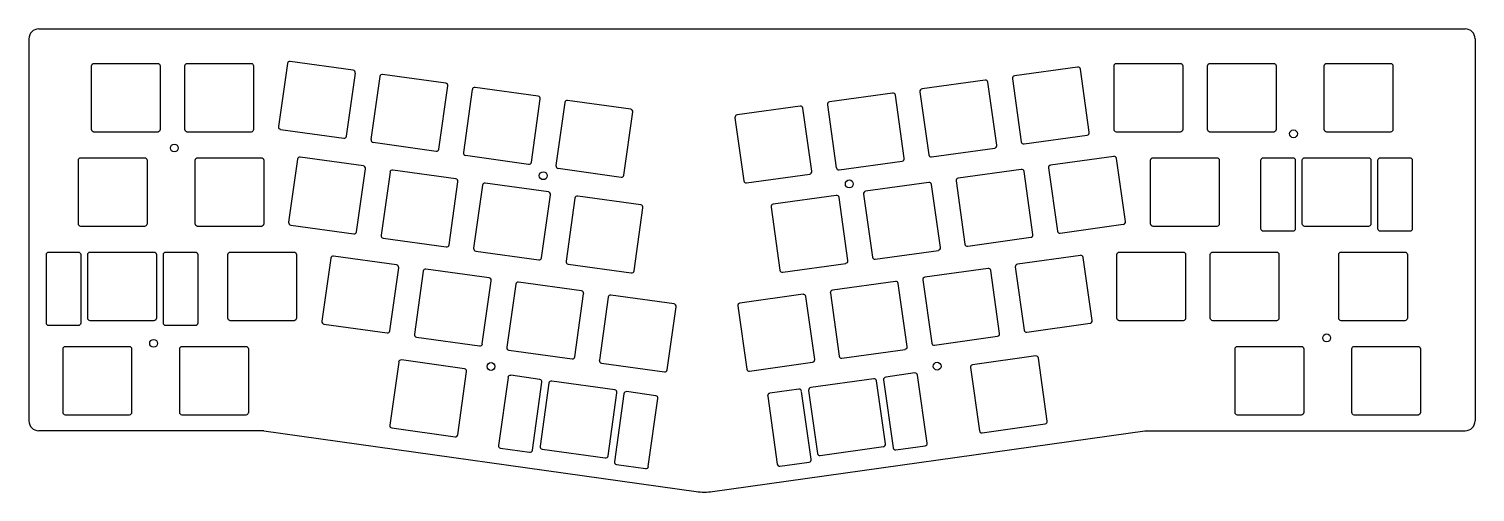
# Model space of a CAD drawing. Header units: millimetres. Extents: x 125 to 420, y -99 to -4.
import ezdxf

# ---------------------------------------------------------------- set-up
doc = ezdxf.new("R2010")
doc.units = ezdxf.units.MM
doc.layers.get('0').update_dxf_attribs({"linetype": 'CONTINUOUS'})

msp = doc.modelspace()

# ---------------------------------------------------------------- linework, layer by layer
for p, q in [((127.02, -4.26), (418, -4.26)), ((125.02, -6.26), (125.02, -84.21)), ((420, -6.26), (420, -84.21)), ((177.74, -11.3), (175.93, -24.17)), ((191.17, -12.68), (178.3, -10.88)), ((189.79, -26.12), (191.6, -13.25)), ((196.6, -13.95), (194.79, -26.83)), ((210.04, -15.34), (197.17, -13.53)), ((320.06, -14.7), (307.19, -16.51)), ((325.63, -14.42), (327.44, -27.3)), ((338.93, -12.05), (326.06, -13.86)), ((341.3, -25.35), (339.49, -12.47)), ((208.65, -28.77), (210.46, -15.9)), ((215.46, -16.6), (213.66, -29.48)), ((228.9, -17.99), (216.03, -16.18)), ((301.2, -17.35), (288.33, -19.16)), ((306.77, -17.07), (308.57, -29.95)), ((322.44, -28), (320.63, -15.12)), ((227.52, -31.43), (229.33, -18.55)), ((234.33, -19.25), (232.52, -32.13)), ((247.77, -20.64), (234.89, -18.83)), ((282.34, -20), (269.46, -21.81)), ((284.71, -33.3), (282.9, -20.43)), ((287.9, -19.72), (289.71, -32.6)), ((303.57, -30.65), (301.76, -17.78)), ((246.38, -34.08), (248.19, -21.2)), ((269.04, -22.38), (270.85, -35.25)), ((176.35, -24.74), (189.23, -26.55)), ((328, -27.72), (340.88, -25.91)), ((195.22, -27.39), (208.09, -29.2)), ((309.14, -30.37), (322.01, -28.56)), ((179.8, -30.83), (177.99, -43.7)), ((193.24, -32.21), (180.37, -30.4)), ((214.08, -30.04), (226.95, -31.85)), ((290.27, -33.02), (303.15, -31.21)), ((346.3, -30.25), (333.42, -32.06)), ((348.67, -43.55), (346.86, -30.68)), ((191.86, -45.65), (193.66, -32.78)), ((198.67, -33.48), (196.86, -46.35)), ((212.1, -34.86), (199.23, -33.05)), ((232.95, -32.69), (245.82, -34.5)), ((271.41, -35.67), (284.28, -33.87)), ((314.13, -35.27), (315.94, -48.15)), ((327.43, -32.9), (314.56, -34.71)), ((329.81, -46.2), (328, -33.33)), ((333, -32.62), (334.81, -45.5)), ((210.72, -48.3), (212.53, -35.43)), ((217.53, -36.13), (215.72, -49)), ((230.97, -37.51), (218.09, -35.71)), ((229.58, -50.95), (231.39, -38.08)), ((289.7, -38.2), (276.83, -40.01)), ((295.27, -37.93), (297.08, -50.8)), ((308.57, -35.55), (295.69, -37.36)), ((310.94, -48.85), (309.13, -35.98)), ((236.39, -38.78), (234.59, -51.66)), ((249.83, -40.17), (236.96, -38.36)), ((248.45, -53.6), (250.26, -40.73)), ((276.4, -40.58), (278.21, -53.45)), ((292.08, -51.5), (290.27, -38.63)), ((335.37, -45.92), (348.24, -44.11)), ((178.42, -44.27), (191.29, -46.08)), ((197.28, -46.92), (210.16, -48.73)), ((316.51, -48.57), (329.38, -46.76)), ((216.15, -49.57), (229.02, -51.38)), ((297.64, -51.23), (310.52, -49.42)), ((186.58, -51.02), (184.77, -63.89)), ((200.02, -52.4), (187.15, -50.59)), ((198.64, -65.84), (200.45, -52.97)), ((235.01, -52.22), (247.88, -54.03)), ((278.78, -53.88), (291.65, -52.07)), ((320.65, -53.09), (307.78, -54.9)), ((326.22, -52.81), (328.03, -65.69)), ((339.52, -50.44), (326.64, -52.25)), ((341.89, -63.74), (340.08, -50.87)), ((205.45, -53.67), (203.64, -66.54)), ((218.88, -55.05), (206.01, -53.24)), ((217.5, -68.49), (219.31, -55.62)), ((237.75, -57.7), (224.88, -55.9)), ((301.79, -55.74), (288.91, -57.55)), ((307.35, -55.46), (309.16, -68.34)), ((323.02, -66.39), (321.22, -53.52)), ((224.31, -56.32), (222.5, -69.19)), ((236.37, -71.14), (238.17, -58.27)), ((243.18, -58.97), (241.37, -71.85)), ((256.61, -60.36), (243.74, -58.55)), ((282.92, -58.39), (270.05, -60.2)), ((285.3, -71.69), (283.49, -58.82)), ((288.49, -58.12), (290.3, -70.99)), ((304.16, -69.04), (302.35, -56.17)), ((255.23, -73.79), (257.04, -60.92)), ((269.62, -60.77), (271.43, -73.64)), ((185.2, -64.46), (198.07, -66.27)), ((328.59, -66.11), (341.46, -64.3)), ((204.06, -67.11), (216.94, -68.92)), ((309.73, -68.76), (322.6, -66.95)), ((222.93, -69.76), (235.8, -71.57)), ((290.86, -71.42), (303.73, -69.61)), ((200.44, -72.2), (198.63, -85.08)), ((213.88, -73.59), (201, -71.78)), ((241.79, -72.41), (254.67, -74.22)), ((272, -74.07), (284.87, -72.26)), ((317.08, -73.34), (318.89, -86.21)), ((330.38, -70.96), (317.5, -72.77)), ((332.75, -84.26), (330.94, -71.39)), ((212.49, -87.02), (214.3, -74.15)), ((222.74, -75.34), (220.79, -89.2)), ((229.24, -75.75), (223.3, -74.91)), ((227.72, -90.17), (229.67, -76.31)), ((231.09, -76.51), (229.28, -89.38)), ((244.53, -77.89), (231.66, -76.09)), ((297.36, -75.6), (284.49, -77.41)), ((299.74, -88.9), (297.93, -76.03)), ((299.35, -75.83), (301.3, -89.69)), ((305.72, -74.43), (299.78, -75.26)), ((308.23, -88.72), (306.28, -74.85)), ((243.15, -91.33), (244.96, -78.46)), ((246.38, -78.66), (244.43, -92.52)), ((252.89, -79.07), (246.94, -78.23)), ((251.36, -93.5), (253.31, -79.63)), ((275.71, -79.15), (277.66, -93.01)), ((282.08, -77.75), (276.13, -78.58)), ((284.59, -92.04), (282.64, -78.18)), ((284.06, -77.98), (285.87, -90.85)), ((319.45, -86.63), (332.32, -84.83)), ((172.92, -86.21), (127.02, -86.21)), ((172.92, -86.21), (261.12, -98.6)), ((199.05, -85.64), (211.93, -87.45)), ((264.46, -98.6), (352.65, -86.21)), ((352.65, -86.21), (418, -86.21)), ((221.21, -89.77), (227.15, -90.6)), ((229.71, -89.95), (242.58, -91.76)), ((286.44, -91.27), (299.31, -89.46)), ((301.86, -90.12), (307.81, -89.28)), ((244.86, -93.09), (250.8, -93.92)), ((278.22, -93.44), (284.16, -92.6))]:
    msp.add_line(p, q)
for points in [[(151.78, -11.79), (151.78, -24.79, -0.414214), (151.28, -25.29), (138.28, -25.29, -0.414214), (137.78, -24.79), (137.78, -11.79, -0.414214), (138.28, -11.29), (151.28, -11.29, -0.414214)], [(170.33, -25.29), (157.33, -25.29, -0.414214), (156.83, -24.79), (156.83, -11.79, -0.414214), (157.33, -11.29), (170.33, -11.29, -0.414214), (170.83, -11.79), (170.83, -24.79, -0.414214)], [(346.38, -24.79), (346.38, -11.79, -0.414214), (346.88, -11.29), (359.88, -11.29, -0.414214), (360.38, -11.79), (360.38, -24.79, -0.414214), (359.88, -25.29), (346.88, -25.29, -0.414214)], [(378.93, -11.29, -0.414214), (379.43, -11.79), (379.43, -24.79, -0.414214), (378.93, -25.29), (365.93, -25.29, -0.414214), (365.43, -24.79), (365.43, -11.79, -0.414214), (365.93, -11.29)], [(389.24, -11.79, -0.414214), (389.74, -11.29), (402.74, -11.29, -0.414214), (403.24, -11.79), (403.24, -24.79, -0.414214), (402.74, -25.29), (389.74, -25.29, -0.414214), (389.24, -24.79)], [(135.61, -30.53), (148.61, -30.53, -0.414214), (149.11, -31.03), (149.11, -44.03, -0.414214), (148.61, -44.53), (135.61, -44.53, -0.414214), (135.11, -44.03), (135.11, -31.03, -0.414214)], [(172.93, -31.03), (172.93, -44.03, -0.414214), (172.43, -44.53), (159.43, -44.53, -0.414214), (158.93, -44.03), (158.93, -31.03, -0.414214), (159.43, -30.53), (172.43, -30.53, -0.414214)], [(353.81, -31.03, -0.414214), (354.31, -30.53), (367.31, -30.53, -0.414214), (367.81, -31.03), (367.81, -44.03, -0.414214), (367.31, -44.53), (354.31, -44.53, -0.414214), (353.81, -44.03)], [(376.83, -30.53), (382.83, -30.53, -0.414214), (383.33, -31.03), (383.33, -45.03, -0.414214), (382.83, -45.53), (376.83, -45.53, -0.414214), (376.33, -45.03), (376.33, -31.03, -0.414214)], [(385.26, -44.53, -0.414214), (384.76, -44.03), (384.76, -31.03, -0.414214), (385.26, -30.53), (398.26, -30.53, -0.414214), (398.76, -31.03), (398.76, -44.03, -0.414214), (398.26, -44.53)], [(400.7, -45.53, -0.414214), (400.2, -45.03), (400.2, -31.03, -0.414214), (400.7, -30.53), (406.7, -30.53, -0.414214), (407.2, -31.03), (407.2, -45.03, -0.414214), (406.7, -45.53)], [(135.58, -64.27, -0.414214), (135.08, -64.77), (129.08, -64.77, -0.414214), (128.58, -64.27), (128.58, -50.27, -0.414214), (129.08, -49.77), (135.08, -49.77, -0.414214), (135.58, -50.27)], [(137.52, -63.77, -0.414214), (137.02, -63.27), (137.02, -50.27, -0.414214), (137.52, -49.77), (150.52, -49.77, -0.414214), (151.02, -50.27), (151.02, -63.27, -0.414214), (150.52, -63.77)], [(158.96, -49.77, -0.414214), (159.46, -50.27), (159.46, -64.27, -0.414214), (158.96, -64.77), (152.96, -64.77, -0.414214), (152.46, -64.27), (152.46, -50.27, -0.414214), (152.96, -49.77)], [(165.59, -50.27, -0.414214), (166.09, -49.77), (179.09, -49.77, -0.414214), (179.59, -50.27), (179.59, -63.27, -0.414214), (179.09, -63.77), (166.09, -63.77, -0.414214), (165.59, -63.27)], [(346.95, -50.27, -0.414214), (347.45, -49.77), (360.45, -49.77, -0.414214), (360.95, -50.27), (360.95, -63.27, -0.414214), (360.45, -63.77), (347.45, -63.77, -0.414214), (346.95, -63.27)], [(366, -50.27, -0.414214), (366.5, -49.77), (379.5, -49.77, -0.414214), (380, -50.27), (380, -63.27, -0.414214), (379.5, -63.77), (366.5, -63.77, -0.414214), (366, -63.27)], [(405.69, -49.77, -0.414214), (406.19, -50.27), (406.19, -63.27, -0.414214), (405.69, -63.77), (392.69, -63.77, -0.414214), (392.19, -63.27), (392.19, -50.27, -0.414214), (392.69, -49.77)], [(145.97, -82.51, -0.414214), (145.47, -83.01), (132.47, -83.01, -0.414214), (131.97, -82.51), (131.97, -69.51, -0.414214), (132.47, -69.01), (145.47, -69.01, -0.414214), (145.97, -69.51)], [(169.78, -69.51), (169.78, -82.51, -0.414214), (169.28, -83.01), (156.28, -83.01, -0.414214), (155.78, -82.51), (155.78, -69.51, -0.414214), (156.28, -69.01), (169.28, -69.01, -0.414214)], [(371.55, -83.01, -0.414214), (371.05, -82.51), (371.05, -69.51, -0.414214), (371.55, -69.01), (384.55, -69.01, -0.414214), (385.05, -69.51), (385.05, -82.51, -0.414214), (384.55, -83.01)], [(408.86, -69.51), (408.86, -82.51, -0.414214), (408.36, -83.01), (395.36, -83.01, -0.414214), (394.86, -82.51), (394.86, -69.51, -0.414214), (395.36, -69.01), (408.36, -69.01, -0.414214)]]:
    msp.add_lwpolyline(points, format="xyb", close=True)
for centre in [(382.96, -25.65), (154.67, -28.55), (229.93, -34.2), (292.35, -35.87), (150.45, -68.39), (389.72, -67.28), (219.28, -73.11), (310.27, -73.05)]:
    msp.add_circle(centre, 0.8)
for centre, radius, start, end in [((127.02, -6.26), 2, 90, 180), ((418, -6.26), 2, -0.0017, 90), ((178.23, -11.37), 0.5, 82, 172), ((191.1, -13.18), 0.5, -8, 82), ((197.1, -14.02), 0.5, 82, 172), ((320.13, -15.19), 0.5, 8, 98), ((326.13, -14.35), 0.5, 98, 188), ((339, -12.54), 0.5, 8, 98), ((209.97, -15.83), 0.5, -8, 82), ((215.96, -16.67), 0.5, 82, 172), ((301.27, -17.85), 0.5, 8, 98), ((307.26, -17), 0.5, 98, 188), ((228.83, -18.48), 0.5, -8, 82), ((234.82, -19.32), 0.5, 82, 172), ((247.7, -21.13), 0.5, -8, 82), ((282.4, -20.5), 0.5, 8, 98), ((288.4, -19.65), 0.5, 98, 188), ((269.53, -22.31), 0.5, 98, 188), ((176.42, -24.24), 0.5, 172, 262), ((189.3, -26.05), 0.5, 262, 352), ((340.81, -25.42), 0.5, -82, 8), ((195.29, -26.9), 0.5, 172, 262), ((208.16, -28.7), 0.5, 262, 352), ((214.15, -29.55), 0.5, 172, 262), ((321.94, -28.07), 0.5, -82, 8), ((327.93, -27.23), 0.5, 188, 278), ((180.3, -30.9), 0.5, 82, 172), ((193.17, -32.71), 0.5, -8, 82), ((227.02, -31.36), 0.5, 262, 352), ((233.02, -32.2), 0.5, 172, 262), ((303.08, -30.72), 0.5, -82, 8), ((309.07, -29.88), 0.5, 188, 278), ((333.49, -32.55), 0.5, 98, 188), ((346.37, -30.74), 0.5, 8, 98), ((199.16, -33.55), 0.5, 82, 172), ((212.03, -35.36), 0.5, -8, 82), ((245.89, -34.01), 0.5, 262, 352), ((271.34, -35.18), 0.5, 188, 278), ((284.21, -33.37), 0.5, -82, 8), ((290.21, -32.53), 0.5, 188, 278), ((314.63, -35.21), 0.5, 98, 188), ((327.5, -33.4), 0.5, 8, 98), ((218.02, -36.2), 0.5, 82, 172), ((230.9, -38.01), 0.5, -8, 82), ((289.77, -38.7), 0.5, 8, 98), ((295.76, -37.86), 0.5, 98, 188), ((308.64, -36.05), 0.5, 8, 98), ((236.89, -38.85), 0.5, 82, 172), ((249.76, -40.66), 0.5, -8, 82), ((276.9, -40.51), 0.5, 98, 188), ((178.49, -43.77), 0.5, 172, 262), ((348.18, -43.62), 0.5, -82, 8), ((191.36, -45.58), 0.5, 262, 352), ((197.35, -46.42), 0.5, 172, 262), ((329.31, -46.27), 0.5, -82, 8), ((335.3, -45.43), 0.5, 188, 278), ((210.22, -48.23), 0.5, 262, 352), ((216.22, -49.07), 0.5, 172, 262), ((310.45, -48.92), 0.5, -82, 8), ((316.44, -48.08), 0.5, 188, 278), ((187.08, -51.09), 0.5, 82, 172), ((199.95, -52.9), 0.5, -8, 82), ((229.09, -50.88), 0.5, 262, 352), ((235.08, -51.72), 0.5, 172, 262), ((291.58, -51.57), 0.5, -82, 8), ((297.57, -50.73), 0.5, 188, 278), ((320.72, -53.59), 0.5, 8, 98), ((326.71, -52.74), 0.5, 98, 188), ((339.58, -50.93), 0.5, 8, 98), ((205.94, -53.74), 0.5, 82, 172), ((218.81, -55.55), 0.5, -8, 82), ((224.81, -56.39), 0.5, 82, 172), ((247.95, -53.53), 0.5, 262, 352), ((278.71, -53.38), 0.5, 188, 278), ((301.86, -56.24), 0.5, 8, 98), ((307.85, -55.4), 0.5, 98, 188), ((237.68, -58.2), 0.5, -8, 82), ((243.67, -59.04), 0.5, 82, 172), ((282.99, -58.89), 0.5, 8, 98), ((288.98, -58.05), 0.5, 98, 188), ((256.54, -60.85), 0.5, -8, 82), ((270.12, -60.7), 0.5, 98, 188), ((185.27, -63.96), 0.5, 172, 262), ((341.39, -63.81), 0.5, -82, 8), ((198.14, -65.77), 0.5, 262, 352), ((204.13, -66.61), 0.5, 172, 262), ((322.53, -66.46), 0.5, -82, 8), ((328.52, -65.62), 0.5, 188, 278), ((217.01, -68.42), 0.5, 262, 352), ((223, -69.26), 0.5, 172, 262), ((303.66, -69.11), 0.5, -82, 8), ((309.66, -68.27), 0.5, 188, 278), ((200.93, -72.27), 0.5, 82, 172), ((213.81, -74.08), 0.5, -8, 82), ((235.87, -71.07), 0.5, 262, 352), ((241.86, -71.92), 0.5, 172, 262), ((271.93, -73.57), 0.5, 188, 278), ((284.8, -71.76), 0.5, -82, 8), ((290.79, -70.92), 0.5, 188, 278), ((317.57, -73.27), 0.5, 98, 188), ((330.45, -71.46), 0.5, 8, 98), ((223.23, -75.41), 0.5, 82, 172), ((229.17, -76.24), 0.5, -8, 82), ((231.59, -76.58), 0.5, 82, 172), ((254.73, -73.72), 0.5, 262, 352), ((297.43, -76.1), 0.5, 8, 98), ((299.85, -75.76), 0.5, 98, 188), ((305.79, -74.92), 0.5, 8, 98), ((244.46, -78.39), 0.5, -8, 82), ((246.87, -78.73), 0.5, 82, 172), ((252.82, -79.56), 0.5, -8, 82), ((276.2, -79.08), 0.5, 98, 188), ((282.14, -78.24), 0.5, 8, 98), ((284.56, -77.91), 0.5, 98, 188), ((127.02, -84.21), 2, 180, 270), ((199.12, -85.15), 0.5, 172, 262), ((332.25, -84.33), 0.5, -82, 8), ((418, -84.21), 2, 270, 359.9983), ((212, -86.96), 0.5, 262, 352), ((319.38, -86.14), 0.5, 188, 278), ((221.28, -89.27), 0.5, 172, 262), ((227.22, -90.11), 0.5, 262, 352), ((229.78, -89.45), 0.5, 172, 262), ((242.65, -91.26), 0.5, 262, 352), ((286.37, -90.78), 0.5, 188, 278), ((299.24, -88.97), 0.5, -82, 8), ((301.8, -89.62), 0.5, 188, 278), ((307.74, -88.79), 0.5, -82, 8), ((244.93, -92.59), 0.5, 172, 262), ((250.87, -93.43), 0.5, 262, 352), ((278.15, -92.94), 0.5, 188, 278), ((284.09, -92.11), 0.5, -82, 8), ((262.79, -86.72), 12, 262, 278)]:
    msp.add_arc(centre, radius, start, end)

doc.saveas('drawing.dxf')
